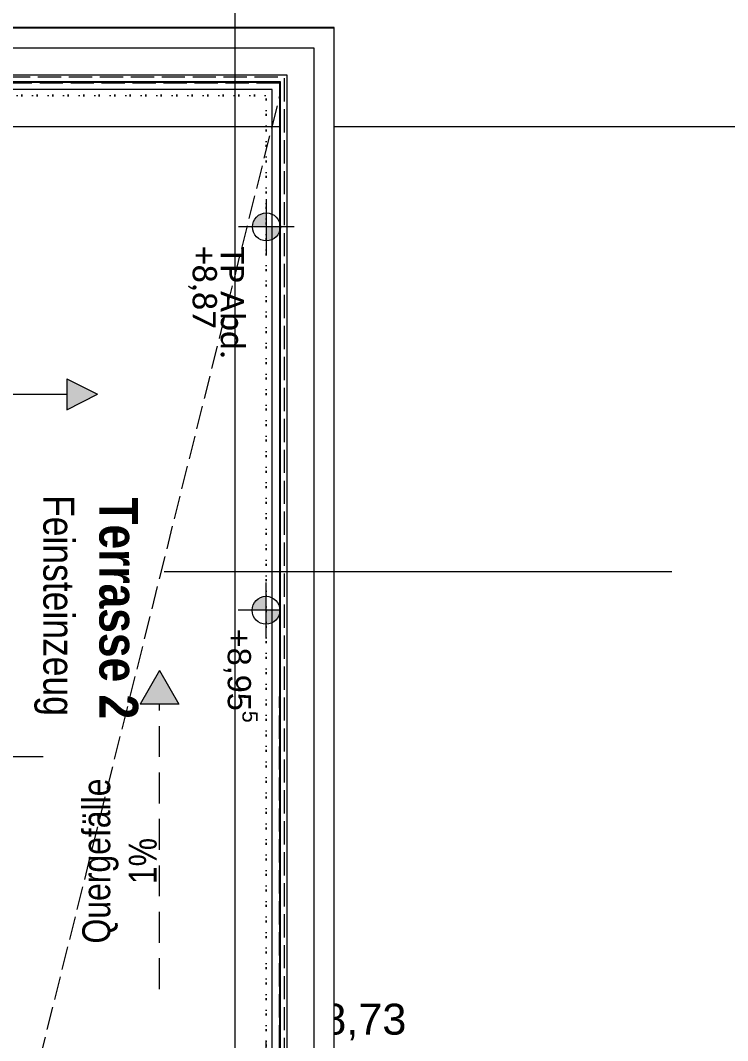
# Model space of a CAD drawing. Header units: metres. Extents: x -19025 to 34897, y -14024 to 26069.
# Drawn here: x 26028 to 28312, y 14856 to 18151 of the extents above; entities that cross this region are included whole.
import ezdxf
from ezdxf.enums import TextEntityAlignment as Align

# ---------------------------------------------------------------- set-up
doc = ezdxf.new("R2010")
doc.units = ezdxf.units.M
doc.header["$MEASUREMENT"] = 0
doc.set_wipeout_variables(frame=1)
for name, pattern in [('Punktlinie weit', [0.05, 0, -0.05]), ('Strichlinie eng', [0.1, 0.075, -0.025]), ('Strichlinie mittel', [0.15, 0.1, -0.05]), ('Wipeout_Contour', [1, 0, -1])]:
    doc.linetypes.add(name, pattern=pattern)
for name, color, linetype in [('110 Wand Aussen', 7, 'Continuous'), ('11__100 Achsraster', 7, 'Continuous'), ('140 Bruestung', 7, 'Continuous'), ('210 Decke', 7, 'Continuous'), ('212 Gefälle 2D', 7, 'Continuous'), ('220 Bodenaufbau', 7, 'Continuous'), ('221 Gefälledämmung 3D', 7, 'Continuous'), ('810 Raumstempel', 7, 'Continuous'), ('916 Kote PP', 7, 'Continuous'), ('916 Kote PP Entwässerung', 7, 'Continuous'), ('916 Kote PP Rohbau', 7, 'Continuous'), ('930 Beschriftung Allgemein', 7, 'Continuous')]:
    doc.layers.add(name, color=color, linetype=linetype)
doc.styles.add('ERSTELLTER_STIL_1', font='ARIALN.TTF')
doc.styles.add('ERSTELLTER_STIL_2', font='ARIALNB.TTF')
doc.styles.add('ERSTELLTER_STIL_3', font='arial.ttf')
doc.styles.add('ERSTELLTER_STIL_4', font='arialbd.ttf')
doc.styles.add('ERSTELLTER_STIL_5', font='calibril.ttf')
doc.linetypes.add('Grenze Bezirk', pattern='A,0,[2,22HAUS116_412 STG1 _ 2.DG_IndexB_2026-08-161.Shx,S=0.001587,R=0,X=0,Y=0],-0.25,0', length=0.25)

# ---------------------------------------------------------------- blocks, each defined once
blk = doc.blocks.new('Terrasse 2_015_4_1', base_point=(24.6655, 21.5931))
at = {"layer": '810 Raumstempel', "color": 253, "linetype": 'Continuous', "lineweight": 9, "true_color": 0x9f9f9f, "flags": 128}
blk.add_lwpolyline([(23.8, 15.7509), (25.0899, 15.7509), (25.0899, 22.2315), (23.8, 22.2315), (23.8003, 19.4513), (23.8024, 19.4513)], close=True, dxfattribs=at)
at = {"layer": '810 Raumstempel', "color": 7, "lineweight": 13}
for tag, height, style, p in [('DUMMY_892', 0.1, 'ERSTELLTER_STIL_1', (24.2862, 20.9527)), ('DUMMY_891', 0.1, 'ERSTELLTER_STIL_1', (24.4509, 20.9527)), ('stFloorCovering', 0.1, 'ERSTELLTER_STIL_1', (24.4509, 20.9214)), ('ROOM_NAME', 0.125, 'ERSTELLTER_STIL_2', (24.6568, 20.914)), ('DUMMY_890', 0.125, 'ERSTELLTER_STIL_2', (24.6568, 20.2286))]:
    blk.add_attdef(tag, text='', height=height, rotation=270, dxfattribs=dict(at, style=style)).set_placement(p, align=Align.TOP_LEFT)
blk = doc.blocks.new('F Marker 21_7')
at = {"layer": '110 Wand Aussen', "color": 7, "linetype": 'Continuous', "lineweight": 13}
blk.add_line((0, 0.55), (0, -0.4), dxfattribs=at)
at = {"layer": '110 Wand Aussen', "color": 7, "lineweight": 13, "style": 'ERSTELLTER_STIL_1'}
for tag, p in [('gs_width_select_pref_50_0', (-0.0029, 0.223)), ('gs_width_select_pref_50_1', (0.13, 0.2243))]:
    blk.add_attdef(tag, text='', height=0.075, rotation=90, dxfattribs=at).set_placement(p, align=Align.BOTTOM_LEFT)
blk.add_attdef('AC_SillPrefix_STUK', text='', height=0.075, dxfattribs=at).set_placement((-0.2618, -0.5457), align=Align.BOTTOM_LEFT)
blk = doc.blocks.new('Wand_16_1', base_point=(23.6, 22.4117))
at = {"layer": '110 Wand Aussen', "color": 7, "lineweight": 13}
ref = blk.add_blockref('F Marker 21_7', (23.8, 20.076), dxfattribs=dict(at, rotation=270))
ref.add_attrib('gs_width_select_pref_50', 'AL180', dxfattribs={"color": 7, "lineweight": 13, "height": 0.075, "rotation": 360, "style": 'ERSTELLTER_STIL_1'}).set_placement((24, 20.1019), align=Align.BOTTOM_LEFT)
ref.add_attrib('gs_width_select_pref_50_1', 'AL224', dxfattribs={"color": 7, "lineweight": 13, "height": 0.075, "rotation": 360, "style": 'ERSTELLTER_STIL_1'}).set_placement((24, 19.9703), align=Align.BOTTOM_LEFT)
ref.add_attrib('AC_SillPrefix_STUK', 'STUK +11,30', dxfattribs={"color": 7, "lineweight": 13, "height": 0.075, "rotation": 270, "style": 'ERSTELLTER_STIL_1'}).set_placement((23.245, 20.3471), align=Align.BOTTOM_LEFT)
blk = doc.blocks.new('Dachfläche_11_1', base_point=(25.1296, 22.276))
at = {"layer": '221 Gefälledämmung 3D', "color": 32, "linetype": 'Strichlinie eng', "lineweight": 5, "true_color": 0xdd6f00, "flags": 128}
blk.add_lwpolyline([(25.1296, 22.276), (24.2969, 18.932), (25.1296, 18.932)], close=True, dxfattribs=at)
blk = doc.blocks.new('Dachfläche_12_1', base_point=(25.114, 22.2517))
at = {"layer": '220 Bodenaufbau', "color": 155, "linetype": 'Strichlinie eng', "lineweight": 5, "true_color": 0x416cbe, "flags": 128}
blk.add_lwpolyline([(25.114, 22.2517), (23.8, 22.2518), (23.7997, 15.6072), (25.1137, 15.6071)], close=True, dxfattribs=at)
blk = doc.blocks.new('Standard-Rastermarker_2')
at = {"layer": '11__100 Achsraster', "color": 8, "linetype": 'Grenze Bezirk', "lineweight": 5}
blk.add_line((1, 0), (28.1313, 0), dxfattribs=at)
at = {"layer": '11__100 Achsraster', "color": 8, "lineweight": 5, "style": 'ERSTELLTER_STIL_4'}
blk.add_attdef('AC_MarkerText_1', text='', height=0.2, rotation=270, dxfattribs=at).set_placement((29.527, -0.0457), align=Align.TOP_CENTER)
blk = doc.blocks.new('Linie_4_1', base_point=(24.7254, 19.3255))
at = {"layer": '212 Gefälle 2D', "linetype": 'Continuous', "lineweight": 5, "true_color": 0xdd6f00}
blk.add_hatch(color=32, dxfattribs=at).paths.add_polyline_path([(24.7254, 20.3547), (24.6629, 20.2465), (24.7879, 20.2465)])
at = {"layer": '212 Gefälle 2D', "color": 32, "linetype": 'Continuous', "lineweight": 5, "true_color": 0xdd6f00}
for p, q in [((24.7254, 20.3547), (24.6629, 20.2465)), ((24.7254, 20.3547), (24.7879, 20.2465)), ((24.7879, 20.2465), (24.6629, 20.2465))]:
    blk.add_line(p, q, dxfattribs=at)
at = {"layer": '212 Gefälle 2D', "color": 32, "linetype": 'Strichlinie mittel', "lineweight": 5, "true_color": 0xdd6f00}
blk.add_line((24.7254, 19.3255), (24.7254, 20.2465), dxfattribs=at)
blk = doc.blocks.new('Höhenbemaßung_31_1', base_point=(25.0698, 19.06))
at = {"layer": '916 Kote PP Rohbau', "color": 7, "linetype": 'Continuous', "lineweight": 13}
for p, q in [((25.0698, 18.96), (25.0698, 19.16)), ((24.9698, 19.06), (25.1698, 19.06))]:
    blk.add_line(p, q, dxfattribs=at)
blk.add_circle((25.0698, 19.06), 0.05, dxfattribs=at)
at = {"layer": '916 Kote PP Rohbau', "color": 7, "lineweight": 13, "insert": (25.1698, 19.16), "char_height": 0.1, "attachment_point": 7, "style": 'ERSTELLTER_STIL_3'}
blk.add_mtext('\\A1;{\\pql;\\fArial|b0|i0|c0|p0;\\W1.000000;+8,73}', dxfattribs=at)
blk = doc.blocks.new('Höhenbemaßung_39_1', base_point=(25.0698, 20.5494))
at = {"layer": '916 Kote PP', "linetype": 'Continuous', "lineweight": 13}
for points in [[(25.0698, 20.5494), (25.0698, 20.5944), (25.0526, 20.591), (25.038, 20.5812), (25.0283, 20.5666), (25.0248, 20.5494)], [(25.0698, 20.5494), (25.0698, 20.5044), (25.0871, 20.5078), (25.1017, 20.5176), (25.1114, 20.5322), (25.1148, 20.5494)]]:
    blk.add_hatch(color=7, dxfattribs=at).paths.add_polyline_path(points)
at = {"layer": '916 Kote PP', "color": 7, "linetype": 'Continuous', "lineweight": 13}
for p, q in [((25.0698, 20.4594), (25.0698, 20.6394)), ((25.1598, 20.5494), (24.9798, 20.5494))]:
    blk.add_line(p, q, dxfattribs=at)
blk.add_circle((25.0698, 20.5494), 0.045, dxfattribs=at)
at = {"layer": '916 Kote PP', "color": 7, "lineweight": 13, "insert": (24.9243, 20.4896), "char_height": 0.075, "attachment_point": 7, "rotation": 270, "style": 'ERSTELLTER_STIL_3'}
blk.add_mtext('\\A1;{\\pql;\\fArial|b0|i0|c0|p0;\\W1.000000;+8,95\\fArial|b0|i0|c0|p0;\\W1.000000;\\A1{\\H.66x;\\S5^  ;}}', dxfattribs=at)
blk = doc.blocks.new('Decke_17_1', base_point=(23.6, 22.2117))
at = {"layer": '210 Decke', "color": 181, "linetype": 'Punktlinie weit', "lineweight": 30, "true_color": 0xa042ff, "flags": 128}
blk.add_lwpolyline([(23.6, 22.2117), (23.6, 15.651), (25.07, 15.651), (25.07, 22.2117)], close=True, dxfattribs=at)
blk = doc.blocks.new('Wand_171_1', base_point=(25.0698, 15.771))
at = {"color": 254, "linetype": 'Wipeout_Contour', "lineweight": 0, "ltscale": 101.392841}
blk.add_wipeout([(25.1137, 22.2575), (25.1137, 22.2553), (25.1159, 22.2575)], dxfattribs=at).dxf.layer = '140 Bruestung'
at = {"color": 254, "linetype": 'Wipeout_Contour', "lineweight": 0, "ltscale": 101.442185}
blk.add_wipeout([(25.1159, 22.2792), (25.1159, 22.2575), (25.1376, 22.2792)], dxfattribs=at).dxf.layer = '140 Bruestung'
at = {"color": 254, "linetype": 'Wipeout_Contour', "lineweight": 0, "ltscale": 101.596965}
blk.add_wipeout([(25.1376, 22.3314), (25.1376, 22.2792), (25.1898, 22.3314)], dxfattribs=at).dxf.layer = '140 Bruestung'
at = {"color": 254, "linetype": 'Wipeout_Contour', "lineweight": 0, "ltscale": 99.981379}
blk.add_wipeout([(25.1137, 22.2553), (25.1159, 22.2553), (25.1159, 22.2575)], dxfattribs=at).dxf.layer = '140 Bruestung'
at = {"color": 254, "linetype": 'Wipeout_Contour', "lineweight": 0, "ltscale": 101.782659}
blk.add_wipeout([(25.1898, 22.3664), (25.1898, 22.3314), (25.2248, 22.3664)], dxfattribs=at).dxf.layer = '140 Bruestung'
at = {"color": 254, "linetype": 'Wipeout_Contour', "lineweight": 0, "ltscale": 126.295588}
blk.add_wipeout([(25.1159, 15.7271), (25.1159, 22.2553), (25.1137, 22.2553), (25.1137, 15.7271)], dxfattribs=at).dxf.layer = '140 Bruestung'
at = {"color": 254, "linetype": 'Wipeout_Contour', "lineweight": 0, "ltscale": 101.991097}
blk.add_wipeout([(25.2248, 22.4306), (25.2248, 22.3664), (25.2891, 22.4306)], dxfattribs=at).dxf.layer = '140 Bruestung'
at = {"color": 254, "linetype": 'Wipeout_Contour', "lineweight": 0, "ltscale": 100.032378}
blk.add_wipeout([(25.1159, 22.2575), (25.1376, 22.2575), (25.1376, 22.2792)], dxfattribs=at).dxf.layer = '140 Bruestung'
at = {"color": 254, "linetype": 'Wipeout_Contour', "lineweight": 0, "ltscale": 102.132596}
blk.add_wipeout([(25.2891, 22.4315), (25.2891, 22.4306), (25.2899, 22.4315)], dxfattribs=at).dxf.layer = '140 Bruestung'
at = {"color": 254, "linetype": 'Wipeout_Contour', "lineweight": 0, "ltscale": 100.189733}
blk.add_wipeout([(25.1376, 22.2792), (25.1898, 22.2792), (25.1898, 22.3314)], dxfattribs=at).dxf.layer = '140 Bruestung'
at = {"color": 254, "linetype": 'Wipeout_Contour', "lineweight": 0, "ltscale": 126.333888}
blk.add_wipeout([(25.1376, 15.725), (25.1376, 22.2575), (25.1159, 22.2575), (25.1159, 15.725)], dxfattribs=at).dxf.layer = '140 Bruestung'
at = {"layer": '140 Bruestung', "color": 7, "linetype": 'Continuous', "lineweight": 13}
blk.add_line((25.1159, 22.2575), (25.1159, 15.725), dxfattribs=at)
at = {"layer": '140 Bruestung', "color": 7, "linetype": 'Continuous', "lineweight": 13, "flags": 128}
blk.add_lwpolyline([(25.1137, 22.2553), (25.1137, 15.7271)], dxfattribs=at)
at = {"color": 254, "linetype": 'Wipeout_Contour', "lineweight": 0, "ltscale": 100.373953}
blk.add_wipeout([(25.1898, 22.3314), (25.2248, 22.3314), (25.2248, 22.3664)], dxfattribs=at).dxf.layer = '140 Bruestung'
at = {"color": 254, "linetype": 'Wipeout_Contour', "lineweight": 0, "ltscale": 126.456729}
blk.add_wipeout([(25.1898, 15.7033), (25.1898, 22.2792), (25.1376, 22.2792), (25.1376, 15.7033)], dxfattribs=at).dxf.layer = '140 Bruestung'
at = {"layer": '140 Bruestung', "color": 7, "linetype": 'Continuous', "lineweight": 13}
blk.add_line((25.1376, 22.2792), (25.1376, 15.7033), dxfattribs=at)
at = {"color": 254, "linetype": 'Wipeout_Contour', "lineweight": 0, "ltscale": 100.58484}
blk.add_wipeout([(25.2248, 22.3664), (25.2891, 22.3664), (25.2891, 22.4306)], dxfattribs=at).dxf.layer = '140 Bruestung'
at = {"color": 254, "linetype": 'Wipeout_Contour', "lineweight": 0, "ltscale": 126.608988}
blk.add_wipeout([(25.2248, 15.651), (25.2248, 22.3314), (25.1898, 22.3314), (25.1898, 15.651)], dxfattribs=at).dxf.layer = '140 Bruestung'
at = {"color": 254, "linetype": 'Wipeout_Contour', "lineweight": 0, "ltscale": 100.72099}
blk.add_wipeout([(25.2891, 22.4306), (25.2899, 22.4306), (25.2899, 22.4315)], dxfattribs=at).dxf.layer = '140 Bruestung'
at = {"color": 254, "linetype": 'Wipeout_Contour', "lineweight": 0, "ltscale": 126.775871}
blk.add_wipeout([(25.2891, 15.616), (25.2891, 22.3664), (25.2248, 22.3664), (25.2248, 15.616)], dxfattribs=at).dxf.layer = '140 Bruestung'
at = {"layer": '140 Bruestung', "color": 7, "linetype": 'Continuous', "lineweight": 13}
blk.add_line((25.2248, 22.3664), (25.2248, 15.616), dxfattribs=at)
at = {"color": 254, "linetype": 'Wipeout_Contour', "lineweight": 0, "ltscale": 126.896944}
blk.add_wipeout([(25.2899, 15.5518), (25.2899, 22.4306), (25.2891, 22.4306), (25.2891, 15.5518)], dxfattribs=at).dxf.layer = '140 Bruestung'
at = {"layer": '140 Bruestung', "color": 7, "linetype": 'Continuous', "lineweight": 13}
blk.add_line((25.2891, 22.4306), (25.2891, 15.5518), dxfattribs=at)
at = {"layer": '140 Bruestung', "color": 7, "linetype": 'Continuous', "lineweight": 13, "flags": 128}
for points in [[(25.2899, 22.4315), (25.2891, 22.4315)], [(25.2899, 15.5518), (25.2899, 22.4315)]]:
    blk.add_lwpolyline(points, dxfattribs=at)
blk = doc.blocks.new('Wand_172_1', base_point=(25.0698, 22.2114))
at = {"color": 254, "linetype": 'Wipeout_Contour', "lineweight": 0, "ltscale": 132.278704}
blk.add_wipeout([(25.1137, 22.2575), (23.8, 22.2575), (23.8, 22.2553), (25.1137, 22.2553)], dxfattribs=at).dxf.layer = '140 Bruestung'
at = {"color": 254, "linetype": 'Wipeout_Contour', "lineweight": 0, "ltscale": 132.3137}
blk.add_wipeout([(25.1159, 22.2792), (23.8, 22.2792), (23.8, 22.2575), (25.1159, 22.2575)], dxfattribs=at).dxf.layer = '140 Bruestung'
at = {"layer": '140 Bruestung', "color": 7, "linetype": 'Continuous', "lineweight": 13}
blk.add_line((23.8, 22.2575), (25.1159, 22.2575), dxfattribs=at)
at = {"layer": '140 Bruestung', "color": 7, "linetype": 'Continuous', "lineweight": 13, "flags": 128}
for points in [[(23.8, 22.2553), (23.8, 22.2575)], [(23.8, 22.2553), (25.1137, 22.2553)]]:
    blk.add_lwpolyline(points, dxfattribs=at)
at = {"color": 254, "linetype": 'Wipeout_Contour', "lineweight": 0, "ltscale": 132.444992}
blk.add_wipeout([(25.1376, 22.3314), (23.8, 22.3314), (23.8, 22.2792), (25.1376, 22.2792)], dxfattribs=at).dxf.layer = '140 Bruestung'
at = {"layer": '140 Bruestung', "color": 7, "linetype": 'Continuous', "lineweight": 13}
blk.add_line((23.8, 22.2792), (25.1376, 22.2792), dxfattribs=at)
at = {"layer": '140 Bruestung', "color": 7, "linetype": 'Continuous', "lineweight": 13, "flags": 128}
blk.add_lwpolyline([(23.8, 22.2575), (23.8, 22.2792)], dxfattribs=at)
at = {"color": 254, "linetype": 'Wipeout_Contour', "lineweight": 0, "ltscale": 132.640194}
blk.add_wipeout([(25.1898, 22.3664), (23.8, 22.3664), (23.8, 22.3314), (25.1898, 22.3314)], dxfattribs=at).dxf.layer = '140 Bruestung'
at = {"layer": '140 Bruestung', "color": 7, "linetype": 'Continuous', "lineweight": 13, "flags": 128}
blk.add_lwpolyline([(23.8, 22.2792), (23.8, 22.3314)], dxfattribs=at)
at = {"color": 254, "linetype": 'Wipeout_Contour', "lineweight": 0, "ltscale": 132.825454}
blk.add_wipeout([(25.2248, 22.4306), (23.8, 22.4306), (23.8, 22.3664), (25.2248, 22.3664)], dxfattribs=at).dxf.layer = '140 Bruestung'
at = {"layer": '140 Bruestung', "color": 7, "linetype": 'Continuous', "lineweight": 13}
blk.add_line((23.8, 22.3664), (25.2248, 22.3664), dxfattribs=at)
at = {"layer": '140 Bruestung', "color": 7, "linetype": 'Continuous', "lineweight": 13, "flags": 128}
blk.add_lwpolyline([(23.8, 22.3314), (23.8, 22.3664)], dxfattribs=at)
at = {"color": 254, "linetype": 'Wipeout_Contour', "lineweight": 0, "ltscale": 133.009352}
blk.add_wipeout([(25.2891, 22.4315), (23.8, 22.4315), (23.8, 22.4306), (25.2891, 22.4306)], dxfattribs=at).dxf.layer = '140 Bruestung'
at = {"layer": '140 Bruestung', "color": 7, "linetype": 'Continuous', "lineweight": 13}
blk.add_line((23.8, 22.4306), (25.2891, 22.4306), dxfattribs=at)
at = {"layer": '140 Bruestung', "color": 7, "linetype": 'Continuous', "lineweight": 13, "flags": 128}
for points in [[(25.2891, 22.4315), (23.8, 22.4315)], [(23.8, 22.4306), (23.8, 22.4315)], [(23.8, 22.3664), (23.8, 22.4306)]]:
    blk.add_lwpolyline(points, dxfattribs=at)
blk = doc.blocks.new('Dachfläche_71_1', base_point=(25.07, 15.651))
at = {"layer": '220 Bodenaufbau', "color": 182, "linetype": 'Punktlinie weit', "lineweight": 5, "true_color": 0x4b06db, "flags": 128}
blk.add_lwpolyline([(25.07, 15.651), (25.07, 22.2117), (23.6, 22.2117), (23.6, 15.651)], close=True, dxfattribs=at)
blk = doc.blocks.new('Dachfläche_73_1', base_point=(25.1295, 15.5928))
at = {"layer": '221 Gefälledämmung 3D', "color": 32, "linetype": 'Strichlinie eng', "lineweight": 5, "true_color": 0xdd6f00, "flags": 128}
blk.add_lwpolyline([(25.1295, 15.5928), (25.1297, 22.2712), (23.8, 22.2712), (23.8, 15.5928)], close=True, dxfattribs=at)
blk = doc.blocks.new('Standard-Rastermarker_27')
at = {"layer": '11__100 Achsraster', "color": 8, "linetype": 'Grenze Bezirk', "lineweight": 5}
blk.add_line((1, 0), (34.397, 0), dxfattribs=at)
at = {"layer": '11__100 Achsraster', "color": 8, "lineweight": 5, "style": 'ERSTELLTER_STIL_4'}
for tag, p in [('AC_MarkerText_1_0', (-0.25, -0.1914)), ('AC_MarkerText_1_1', (35.647, -0.1914))]:
    blk.add_attdef(tag, text='', height=0.2, rotation=180, dxfattribs=at).set_placement(p, align=Align.TOP_CENTER)
blk = doc.blocks.new('Rampe Symbol 27[165]_1', base_point=(23.9756, 21.247))
at = {"layer": '916 Kote PP Entwässerung', "linetype": 'Continuous', "lineweight": 5, "true_color": 0xdd6f00}
blk.add_hatch(color=32, dxfattribs=at).paths.add_polyline_path([(24.5261, 21.247), (24.4261, 21.297), (24.4261, 21.197)])
at = {"layer": '916 Kote PP Entwässerung', "color": 32, "linetype": 'Continuous', "lineweight": 5, "true_color": 0xdd6f00}
for p, q in [((24.4261, 21.297), (24.5261, 21.247)), ((24.4261, 21.297), (24.4261, 21.197)), ((23.9756, 21.247), (24.4261, 21.247)), ((24.4261, 21.197), (24.5261, 21.247))]:
    blk.add_line(p, q, dxfattribs=at)
at = {"layer": '916 Kote PP Entwässerung', "color": 32, "lineweight": 5, "true_color": 0xdd6f00, "style": 'ERSTELLTER_STIL_1'}
blk.add_attdef('txt', text='', height=0.09, dxfattribs=at).set_placement((24.1261, 21.1245), align=Align.BOTTOM_RIGHT)
blk = doc.blocks.new('Höhenbemaßung_57_1', base_point=(25.0712, 21.7876))
at = {"layer": '221 Gefälledämmung 3D', "linetype": 'Continuous', "lineweight": 5, "true_color": 0xdd6f00}
for points in [[(25.0712, 21.7876), (25.0712, 21.8326), (25.054, 21.8292), (25.0394, 21.8195), (25.0296, 21.8049), (25.0262, 21.7876)], [(25.0712, 21.7876), (25.0712, 21.7426), (25.0884, 21.7461), (25.103, 21.7558), (25.1128, 21.7704), (25.1162, 21.7876)]]:
    blk.add_hatch(color=32, dxfattribs=at).paths.add_polyline_path(points)
at = {"layer": '221 Gefälledämmung 3D', "color": 32, "linetype": 'Continuous', "lineweight": 5, "true_color": 0xdd6f00}
for p, q in [((25.0712, 21.6976), (25.0712, 21.8776)), ((25.1612, 21.7876), (24.9812, 21.7876))]:
    blk.add_line(p, q, dxfattribs=at)
blk.add_circle((25.0712, 21.7876), 0.045, dxfattribs=at)
at = {"layer": '221 Gefälledämmung 3D', "color": 32, "lineweight": 5, "true_color": 0xdd6f00, "char_height": 0.075, "attachment_point": 7, "rotation": 270, "style": 'ERSTELLTER_STIL_5'}
for s, insert in [('\\A1;{\\pql;\\fCalibri Light|b0|i0|c0|p0;\\W1.000000;+8,87}', (24.8177, 21.7241)), ('\\A1;{\\pql;\\fCalibri Light|b0|i0|c0|p0;\\W1.000000;TP Abd.}', (24.9227, 21.7241))]:
    blk.add_mtext(s, dxfattribs=dict(at, insert=insert))

msp = doc.modelspace()

# ---------------------------------------------------------------- block references
at = {"layer": '110 Wand Aussen', "color": 7, "lineweight": 30, "xscale": 1000, "yscale": 1000, "zscale": 1000}
msp.add_blockref('Wand_16_1', (25351.34, 18108.62), dxfattribs=at)
at = {"layer": '11__100 Achsraster', "color": 7, "linetype": 'Continuous', "lineweight": 18, "xscale": 1000, "yscale": 1000, "zscale": 1000}
msp.add_blockref('Standard-Rastermarker_2', (5266.237, 17808.62), dxfattribs=at)
at = {"layer": '210 Decke', "color": 181, "linetype": 'Punktlinie weit', "lineweight": 30, "true_color": 0xa042ff, "xscale": 1000, "yscale": 1000, "zscale": 1000}
msp.add_blockref('Decke_17_1', (25351.34, 17908.62), dxfattribs=at)
at = {"layer": '212 Gefälle 2D', "color": 32, "linetype": 'Strichlinie mittel', "lineweight": 5, "true_color": 0xdd6f00, "xscale": 1000, "yscale": 1000, "zscale": 1000}
msp.add_blockref('Linie_4_1', (26476.736, 15022.409), dxfattribs=at)
at = {"layer": '220 Bodenaufbau', "color": 155, "linetype": 'Strichlinie eng', "lineweight": 5, "true_color": 0x416cbe, "xscale": 1000, "yscale": 1000, "zscale": 1000}
msp.add_blockref('Dachfläche_12_1', (26865.376, 17948.634), dxfattribs=at)
at = {"layer": '220 Bodenaufbau', "color": 182, "linetype": 'Punktlinie weit', "lineweight": 5, "true_color": 0x4b06db, "xscale": 1000, "yscale": 1000, "zscale": 1000}
msp.add_blockref('Dachfläche_71_1', (26821.337, 11347.953), dxfattribs=at)
at = {"layer": '221 Gefälledämmung 3D', "color": 32, "linetype": 'Strichlinie eng', "lineweight": 5, "true_color": 0xdd6f00, "xscale": 1000, "yscale": 1000, "zscale": 1000}
msp.add_blockref('Dachfläche_11_1', (26880.942, 17972.95), dxfattribs=at)
at = {"layer": '810 Raumstempel', "color": 7, "linetype": 'Continuous', "lineweight": 13, "xscale": 1000, "yscale": 1000, "zscale": 1000}
msp.add_blockref('Terrasse 2_015_4_1', (26416.794, 17290.047), dxfattribs=at).add_auto_attribs({'ROOM_NAME': 'Terrasse 2', 'stFloorCovering': 'Feinsteinzeug'})
at = {"layer": '916 Kote PP', "color": 7, "lineweight": 13, "xscale": 1000, "yscale": 1000, "zscale": 1000}
msp.add_blockref('Höhenbemaßung_39_1', (26821.165, 16246.342), dxfattribs=at)
at = {"layer": '916 Kote PP Entwässerung', "color": 32, "linetype": 'Continuous', "lineweight": 5, "true_color": 0xdd6f00, "xscale": 1000, "yscale": 1000, "zscale": 1000}
msp.add_blockref('Rampe Symbol 27[165]_1', (25726.881, 16943.932), dxfattribs=at).add_auto_attribs({'txt': '2%'})
at = {"layer": '916 Kote PP Rohbau', "color": 7, "lineweight": 13, "xscale": 1000, "yscale": 1000, "zscale": 1000}
msp.add_blockref('Höhenbemaßung_31_1', (26821.165, 14756.955), dxfattribs=at)

# ---------------------------------------------------------------- texts
at = {"layer": '212 Gefälle 2D', "color": 32, "linetype": 'Continuous', "lineweight": 5, "true_color": 0xdd6f00, "insert": (26227.995, 15436.296), "char_height": 90, "attachment_point": 2, "rotation": 90, "style": 'ERSTELLTER_STIL_1'}
msp.add_mtext('\\A1;{\\pqc;\\fArial Narrow|b0|i0|c0|p0;\\W1.000000;Quergefälle\\P\\pqc;\\fArial Narrow|b0|i0|c0|p0;\\W1.000000;1%\\P\\pqc;\\fArial Narrow|b0|i0|c0|p0;\\W1.000000;}', dxfattribs=at)

# ---------------------------------------------------------------- next in the draw order: block references
at = {"layer": '140 Bruestung', "color": 7, "lineweight": 30, "xscale": 1000, "yscale": 1000, "zscale": 1000}
msp.add_blockref('Wand_171_1', (26821.165, 11467.953), dxfattribs=at)

# ---------------------------------------------------------------- next in the draw order: linework, layer by layer
at = {"layer": '930 Beschriftung Allgemein', "color": 7, "linetype": 'Continuous', "lineweight": 13}
msp.add_lwpolyline([(26492.437, 16371.666), (28131.976, 16371.666)], dxfattribs=at)

# ---------------------------------------------------------------- next in the draw order: block references
at = {"layer": '140 Bruestung', "color": 7, "lineweight": 30, "xscale": 1000, "yscale": 1000, "zscale": 1000}
msp.add_blockref('Wand_172_1', (26821.165, 17908.334), dxfattribs=at)
at = {"layer": '221 Gefälledämmung 3D', "color": 32, "lineweight": 5, "true_color": 0xdd6f00, "xscale": 1000, "yscale": 1000, "zscale": 1000}
msp.add_blockref('Höhenbemaßung_57_1', (26822.509, 17484.573), dxfattribs=at)

# ---------------------------------------------------------------- next in the draw order: block references
at = {"layer": '11__100 Achsraster', "color": 7, "linetype": 'Continuous', "lineweight": 18, "xscale": 1000, "yscale": 1000, "zscale": 1000, "rotation": 90}
msp.add_blockref('Standard-Rastermarker_27', (26721.335, -9841.291), dxfattribs=at)
at = {"layer": '221 Gefälledämmung 3D', "color": 32, "linetype": 'Strichlinie eng', "lineweight": 5, "true_color": 0xdd6f00, "xscale": 1000, "yscale": 1000, "zscale": 1000}
msp.add_blockref('Dachfläche_73_1', (26880.82, 11289.76), dxfattribs=at)

doc.saveas('drawing.dxf')
